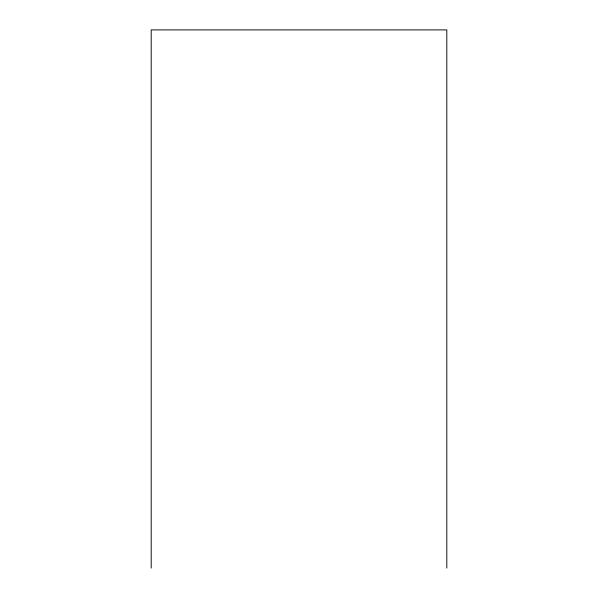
<?xml version="1.0" encoding="UTF-8"?>
<svg xmlns="http://www.w3.org/2000/svg" width="598" height="598" viewBox="0 0 598 598"><rect width="100%" height="100%" fill="white"/><g stroke="black" fill="none" stroke-linecap="round" stroke-linejoin="round"><path stroke-width="0.9" d="M446.811 568.1L446.811 29.9L151.189 29.9L151.189 568.1"/></g></svg>
